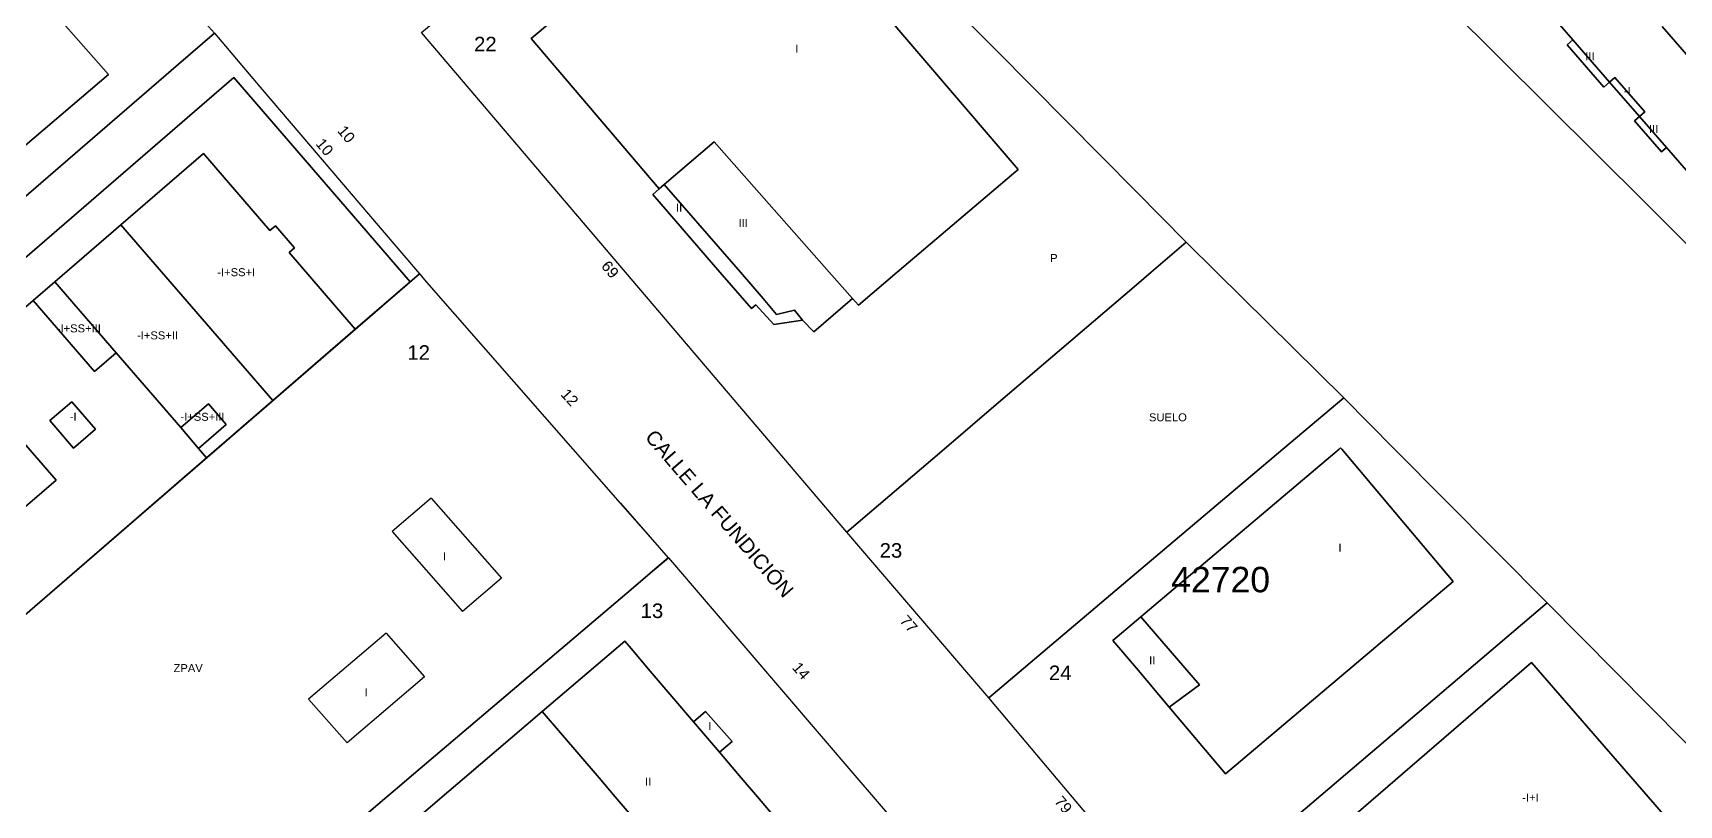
# Model space of a CAD drawing. Header units: millimetres. Extents: x 2440 to 3220, y 1839 to 2413.
# Drawn here: x 2876.5 to 3102.8, y 2022.8 to 2129 of the extents above; entities that cross this region are included whole.
import ezdxf
from ezdxf.enums import TextEntityAlignment as Align

# ---------------------------------------------------------------- set-up
doc = ezdxf.new("R2010")
doc.units = ezdxf.units.MM
for name, color, linetype in [('140200', 6, 'Continuous'), ('145101', 6, 'Continuous'), ('145201', 1, 'Continuous'), ('PG-AA', 8, 'Continuous'), ('PG-LI', 4, 'Continuous'), ('PG-LP', 6, 'Continuous'), ('TXT_CALLE', 7, 'Continuous'), ('TXT_NUM_POLICIA', 7, 'Continuous')]:
    doc.layers.add(name, color=color, linetype=linetype)
doc.styles.add('Arial', font='Arial Regular.ttf')
doc.styles.get("Standard").update_dxf_attribs({"font": 'ARIAL.TTF'})

msp = doc.modelspace()

# ---------------------------------------------------------------- linework, layer by layer
at = {"layer": '140200'}
for points in [[(3149.51, 2212.77), (3170.78, 2186.17), (3177.25, 2178.79), (3212.66, 2138.5), (3213.66, 2137.19), (3214.44, 2135.64), (3214.91, 2133.89), (3215.04, 2132.06), (3214.78, 2130.23), (3214.17, 2128.53), (3213.28, 2127.04), (3212.19, 2125.82), (3141.73, 2062.29), (3124.09, 2079.85), (3111.51, 2092.37), (3098.24, 2105.59), (3057.79, 2145.85), (3103.81, 2179.44), (3112.32, 2185.63), (3149.51, 2212.77), (3149.51, 2212.77)], [(2929.94, 2129.06), (2942.07, 2139.32), (2955.91, 2151.03), (2971.63, 2164.33), (2996.38, 2139.32), (3008.94, 2126.63), (3028.21, 2107.15), (3035.07, 2100.22), (3030.26, 2096.11), (3028.21, 2094.36), (3008.94, 2077.88), (3001.79, 2071.77), (2988.4, 2060.32), (2978.66, 2071.77), (2957.96, 2096.11), (2929.94, 2129.06), (2929.94, 2129.06)], [(2787.42, 2090.46), (2835.43, 2131.33), (2836.37, 2132.13), (2840.26, 2135.44), (2852.97, 2146.26), (2856.39, 2149.17), (2866.42, 2157.71), (2871.81, 2162.3), (2883.48, 2149.17), (2886.07, 2146.26), (2895.69, 2135.44), (2901.45, 2128.97), (2896.52, 2124.71), (2870.46, 2102.19), (2866.42, 2098.7), (2836.37, 2072.73), (2835.25, 2071.77), (2817.51, 2056.44), (2806.59, 2068.78), (2803.95, 2071.77), (2801.91, 2074.07), (2787.42, 2090.46), (2787.42, 2090.46)], [(2846.89, 2024.3), (2840.81, 2030.95), (2836.37, 2035.82), (2817.51, 2056.44), (2835.25, 2071.77), (2836.37, 2072.73), (2866.42, 2098.7), (2870.46, 2102.19), (2896.52, 2124.71), (2901.45, 2128.97), (2907.76, 2121.56), (2924.26, 2102.19), (2929.63, 2095.87), (2846.89, 2024.3), (2846.89, 2024.3)], [(2988.4, 2060.32), (3001.79, 2071.77), (3008.94, 2077.88), (3028.21, 2094.36), (3030.26, 2096.11), (3035.07, 2100.22), (3039.23, 2096.11), (3056.71, 2078.84), (3048.35, 2071.77), (3028.21, 2054.73), (3007.91, 2037.56), (2988.4, 2060.32), (2988.4, 2060.32)], [(2930.61, 2094.73), (2950.74, 2071.77), (2957.26, 2064.34), (2961.37, 2059.65), (2963.86, 2056.81), (2961.37, 2054.69), (2958.74, 2052.46), (2928.23, 2026.54), (2926.91, 2025.41), (2925.17, 2023.93), (2918.33, 2018.13), (2907.75, 2009.14), (2879.73, 1985.34), (2872.39, 1994.07), (2852.16, 2018.13), (2847.9, 2023.19), (2847.23, 2023.93), (2846.89, 2024.3), (2929.63, 2095.87), (2930.61, 2094.73), (2930.61, 2094.73)], [(3007.91, 2037.56), (3028.21, 2054.73), (3048.35, 2071.77), (3056.71, 2078.84), (3063.71, 2071.77), (3084.68, 2050.61), (3033.55, 2007.08), (3028.21, 2013.44), (3007.91, 2037.56), (3007.91, 2037.56)], [(2918.33, 2018.13), (2925.17, 2023.93), (2926.91, 2025.41), (2928.23, 2026.54), (2958.74, 2052.46), (2961.37, 2054.69), (2963.86, 2056.81), (2989.77, 2026.54), (2992.01, 2023.93), (2994.77, 2020.71)], [(3033.55, 2007.08), (3084.68, 2050.61), (3108.16, 2026.91), (3112.56, 2022.47), (3112.73, 2022.3), (3112.56, 2022.15), (3108.16, 2018.38), (3059.67, 1976.86), (3033.55, 2007.08), (3033.55, 2007.08)]]:
    msp.add_lwpolyline(points, dxfattribs=at)
at = {"layer": 'PG-LI'}
for p, q in [((2931.26, 2065.02, 607.89), (2925.88, 2060.44, 607.89)), ((2931.26, 2065.02, 607.89), (2940.93, 2054, 607.89)), ((2925.88, 2060.44, 607.89), (2935.55, 2049.43, 607.89)), ((2940.93, 2054, 607.89), (2935.55, 2049.43, 607.89)), ((2925.07, 2046.43), (2914.4, 2037.36)), ((2925.07, 2046.43), (2930.35, 2040.42)), ((2930.35, 2040.42), (2919.68, 2031.35)), ((2914.4, 2037.36), (2919.68, 2031.35))]:
    msp.add_line(p, q, dxfattribs=at)
for points in [[(3149.51, 2212.77), (3170.78, 2186.17), (3177.25, 2178.79), (3212.66, 2138.5), (3213.66, 2137.19), (3214.44, 2135.64), (3214.91, 2133.89), (3215.04, 2132.06), (3214.78, 2130.23), (3214.17, 2128.53), (3213.28, 2127.04), (3212.19, 2125.82), (3141.73, 2062.29), (3124.09, 2079.85), (3111.51, 2092.37), (3098.24, 2105.59), (3057.79, 2145.85), (3103.81, 2179.44), (3112.32, 2185.63), (3149.51, 2212.77), (3149.51, 2212.77)], [(2988.4, 2060.32), (2978.66, 2071.77), (2957.96, 2096.11), (2929.94, 2129.06), (2942.07, 2139.32), (2955.91, 2151.03), (2971.63, 2164.33), (2996.38, 2139.32), (3008.94, 2126.63), (3028.21, 2107.15), (3035.07, 2100.22), (3030.26, 2096.11), (3028.21, 2094.36), (3008.94, 2077.88), (3001.79, 2071.77), (2988.4, 2060.32), (2988.4, 2060.32)], [(2801.91, 2074.07), (2787.42, 2090.46), (2835.43, 2131.33), (2836.37, 2132.13), (2840.26, 2135.44), (2852.97, 2146.26), (2856.39, 2149.17), (2866.42, 2157.71), (2871.81, 2162.3), (2883.48, 2149.17), (2886.07, 2146.26), (2895.69, 2135.44), (2901.45, 2128.97), (2896.52, 2124.71), (2870.46, 2102.19), (2866.42, 2098.7), (2836.37, 2072.73), (2835.25, 2071.77), (2817.51, 2056.44), (2806.59, 2068.78), (2803.95, 2071.77), (2801.91, 2074.07), (2801.91, 2074.07)], [(2962.58, 2107.55), (2945.02, 2128.27), (2958.17, 2139.32), (2975.03, 2153.49), (2987.12, 2139.32), (3008.94, 2113.76), (3011.96, 2110.22), (3008.94, 2107.66), (2995.33, 2096.11), (2989.99, 2091.58), (2989.17, 2092.5), (2985.99, 2096.11), (2970.18, 2114.04), (2963.29, 2108.16), (2962.58, 2107.55), (2962.58, 2107.55)], [(2989.17, 2092.5), (2989.99, 2091.58), (2995.33, 2096.11), (3008.94, 2107.66), (3011.96, 2110.22), (3008.94, 2113.76), (2987.12, 2139.32), (2975.03, 2153.49), (2958.17, 2139.32), (2945.02, 2128.27), (2962.58, 2107.55), (2961.71, 2106.81), (2970.95, 2096.11), (2975.29, 2091.09), (2975.88, 2091.63), (2978.37, 2088.92), (2982.28, 2089.48), (2983.84, 2087.88), (2989.17, 2092.5), (2989.17, 2092.5)], [(2826.39, 2071.77), (2824.17, 2069.88), (2822.53, 2071.77), (2802.17, 2095.44), (2836.37, 2124.72), (2848.89, 2135.44), (2861.52, 2146.26), (2864.49, 2148.8), (2866.42, 2146.6), (2866.72, 2146.26), (2876.21, 2135.44), (2886.88, 2123.28), (2866.42, 2105.86), (2836.37, 2080.27), (2826.39, 2071.77), (2826.39, 2071.77)], [(2826.39, 2071.77), (2836.37, 2080.27), (2866.42, 2105.86), (2886.88, 2123.28), (2876.21, 2135.44), (2866.72, 2146.26), (2866.42, 2146.6), (2864.49, 2148.8), (2861.52, 2146.26), (2848.89, 2135.44), (2836.37, 2124.72), (2802.17, 2095.44), (2822.53, 2071.77), (2824.17, 2069.88), (2826.39, 2071.77), (2826.39, 2071.77)], [(3083.34, 2133.69), (3088.21, 2128.07), (3087.42, 2127.38), (3092.47, 2121.55), (3093.26, 2122.25), (3097.37, 2117.51), (3096.7, 2116.91), (3100.39, 2112.65), (3101.08, 2113.24), (3103.83, 2110.07)], [(3088.21, 2128.07), (3083.34, 2133.69)], [(3104.5, 2132.18), (3137.33, 2094.34), (3159.19, 2113.32), (3169.03, 2101.97), (3160.89, 2094.93), (3160.34, 2095.55), (3162.86, 2097.74), (3156.54, 2105.04), (3137.02, 2088.12), (3136.67, 2088.5), (3136.05, 2089.23), (3135.91, 2089.1), (3134.43, 2090.81), (3100.51, 2129.91)], [(3100.51, 2129.91), (3134.43, 2090.81)], [(2846.89, 2024.3), (2840.81, 2030.95), (2836.37, 2035.82), (2817.51, 2056.44), (2835.25, 2071.77), (2836.37, 2072.73), (2866.42, 2098.7), (2870.46, 2102.19), (2896.52, 2124.71), (2901.45, 2128.97), (2907.76, 2121.56), (2924.26, 2102.19), (2929.63, 2095.87), (2928.38, 2094.79), (2904.14, 2122.86), (2822.61, 2052.41), (2846.89, 2024.3), (2846.89, 2024.3)], [(3093.26, 2122.25), (3092.47, 2121.55), (3087.42, 2127.38), (3088.21, 2128.07), (3093.26, 2122.25), (3093.26, 2122.25)], [(3103.83, 2110.07), (3101.08, 2113.24), (3097.37, 2117.51), (3098.11, 2118.14), (3094, 2122.87), (3093.26, 2122.25), (3088.21, 2128.07), (3088.21, 2128.07)], [(2846.89, 2024.3), (2822.61, 2052.41), (2904.14, 2122.86), (2928.38, 2094.79), (2920.82, 2088.25), (2911.71, 2098.81), (2912.46, 2099.46), (2909.85, 2102.49), (2909.09, 2101.82), (2899.94, 2112.43), (2888.59, 2102.62), (2879.49, 2094.77), (2876.54, 2092.21), (2841.67, 2062.08), (2839.41, 2060.12), (2843.97, 2054.82), (2860.32, 2035.91), (2846.89, 2024.3), (2846.89, 2024.3)], [(3097.37, 2117.51), (3093.26, 2122.25), (3094, 2122.87), (3098.11, 2118.14), (3097.37, 2117.51), (3097.37, 2117.51)], [(3101.08, 2113.24), (3100.39, 2112.65), (3096.7, 2116.91), (3097.37, 2117.51), (3101.08, 2113.24), (3101.08, 2113.24)], [(2982.28, 2089.48), (2981.19, 2090.88), (2978.75, 2090.28), (2976.91, 2092.49), (2973.76, 2096.11), (2963.29, 2108.16), (2970.18, 2114.04), (2985.99, 2096.11), (2989.17, 2092.5), (2983.84, 2087.88), (2982.28, 2089.48), (2982.28, 2089.48)], [(2909.49, 2078.45), (2888.59, 2102.62), (2899.94, 2112.43), (2909.09, 2101.82), (2909.85, 2102.49), (2912.46, 2099.46), (2911.71, 2098.81), (2920.82, 2088.25), (2909.49, 2078.45), (2909.49, 2078.45)], [(2982.28, 2089.48), (2978.37, 2088.92), (2975.88, 2091.63), (2975.29, 2091.09), (2970.95, 2096.11), (2961.71, 2106.81), (2962.58, 2107.55), (2963.29, 2108.16), (2973.76, 2096.11), (2976.91, 2092.49), (2978.75, 2090.28), (2981.19, 2090.88), (2982.28, 2089.48), (2982.28, 2089.48)], [(2887.93, 2085), (2879.49, 2094.77), (2888.59, 2102.62), (2909.49, 2078.45), (2900.38, 2070.57), (2899.27, 2071.87), (2903.07, 2075.15), (2900.62, 2077.99), (2896.82, 2074.72), (2887.93, 2085), (2887.93, 2085)], [(3007.91, 2037.56), (2988.4, 2060.32), (3001.79, 2071.77), (3008.94, 2077.88), (3028.21, 2094.36), (3030.26, 2096.11), (3035.07, 2100.22), (3039.23, 2096.11), (3056.71, 2078.84), (3048.35, 2071.77), (3028.21, 2054.73), (3007.91, 2037.56), (3007.91, 2037.56)], [(2930.61, 2094.73), (2950.74, 2071.77), (2957.26, 2064.34), (2961.37, 2059.65), (2963.86, 2056.81), (2961.37, 2054.69), (2958.74, 2052.46), (2928.23, 2026.54), (2926.91, 2025.41), (2925.17, 2023.93), (2918.33, 2018.13), (2907.75, 2009.14), (2879.73, 1985.34), (2872.39, 1994.07), (2852.16, 2018.13), (2847.9, 2023.19), (2847.23, 2023.93), (2846.89, 2024.3), (2929.63, 2095.87), (2930.61, 2094.73), (2930.61, 2094.73)], [(2887.93, 2085), (2884.98, 2082.45), (2876.54, 2092.21), (2879.49, 2094.77), (2887.93, 2085), (2887.93, 2085)], [(2843.97, 2054.82), (2846.25, 2056.78), (2841.67, 2062.08), (2876.54, 2092.21), (2884.98, 2082.45), (2887.93, 2085), (2896.82, 2074.72), (2899.27, 2071.87), (2900.38, 2070.57), (2860.32, 2035.91), (2843.97, 2054.82), (2843.97, 2054.82)], [(2878.83, 2075.68), (2882.09, 2071.9), (2885.12, 2074.51), (2881.85, 2078.29), (2878.83, 2075.68), (2878.83, 2075.68)], [(2878.83, 2075.68), (2881.85, 2078.29), (2885.12, 2074.51), (2882.09, 2071.9), (2878.83, 2075.68), (2878.83, 2075.68)], [(2899.27, 2071.87), (2896.82, 2074.72), (2900.62, 2077.99), (2903.07, 2075.15), (2899.27, 2071.87), (2899.27, 2071.87)], [(3033.55, 2007.08), (3028.21, 2013.44), (3007.91, 2037.56), (3028.21, 2054.73), (3048.35, 2071.77), (3056.71, 2078.84), (3063.71, 2071.77), (3084.68, 2050.61), (3033.55, 2007.08), (3033.55, 2007.08)], [(2873.13, 2075.07), (2867.24, 2069.97), (2873.77, 2062.4), (2879.68, 2067.5), (2873.13, 2075.07), (2873.13, 2075.07)], [(2873.13, 2075.07), (2879.68, 2067.5), (2873.77, 2062.4), (2867.24, 2069.97), (2873.13, 2075.07), (2873.13, 2075.07)], [(3028.81, 2048.69), (3028.21, 2048.18), (3024.99, 2045.46), (3028.21, 2041.63), (3032.71, 2036.28), (3040.44, 2027.09), (3071.74, 2053.57), (3056.43, 2071.77), (3056.29, 2071.94), (3056.09, 2071.77), (3028.81, 2048.69), (3028.81, 2048.69)], [(3032.71, 2036.28), (3036.89, 2039.34), (3028.81, 2048.69), (3056.09, 2071.77), (3056.29, 2071.94), (3056.43, 2071.77), (3071.74, 2053.57), (3040.44, 2027.09), (3032.71, 2036.28), (3032.71, 2036.28)], [(2918.33, 2018.13), (2925.17, 2023.93), (2926.91, 2025.41), (2928.23, 2026.54), (2958.74, 2052.46), (2961.37, 2054.69), (2963.86, 2056.81), (2989.77, 2026.54), (2992.01, 2023.93), (2994.77, 2020.71)], [(3059.67, 1976.86), (3033.55, 2007.08), (3084.68, 2050.61), (3108.16, 2026.91), (3112.56, 2022.47), (3112.73, 2022.3), (3112.56, 2022.15), (3108.16, 2018.38), (3059.67, 1976.86), (3059.67, 1976.86)], [(3032.71, 2036.28), (3028.21, 2041.63), (3024.99, 2045.46), (3028.21, 2048.18), (3028.81, 2048.69), (3036.89, 2039.34), (3032.71, 2036.28), (3032.71, 2036.28)], [(2946.53, 2035.66), (2935.83, 2026.54), (2932.77, 2023.93), (2925.97, 2018.13), (2911.82, 2006.07), (2934.39, 1979.82), (2958.73, 2000.5), (2961.37, 2002.73), (2969.07, 2009.28), (2979.49, 2018.13), (2980.39, 2018.9), (2976.11, 2023.93), (2973.89, 2026.54), (2970.89, 2030.06), (2972.63, 2031.53), (2968.95, 2035.67), (2967.33, 2034.24), (2961.37, 2041.24), (2958.74, 2044.33), (2957.89, 2045.33), (2946.53, 2035.66), (2946.53, 2035.66)], [(2969.07, 2009.28), (2961.51, 2018.13), (2961.37, 2018.31), (2958.73, 2021.38), (2956.55, 2023.93), (2954.33, 2026.54), (2946.53, 2035.66), (2957.89, 2045.33), (2958.74, 2044.33), (2961.37, 2041.24), (2967.33, 2034.24), (2970.89, 2030.06), (2973.89, 2026.54), (2976.11, 2023.93), (2980.39, 2018.9), (2979.49, 2018.13), (2969.07, 2009.28), (2969.07, 2009.28)], [(3057.1, 2020.44), (3048.93, 2013.4), (3058.51, 2002.31), (3068.35, 1990.9), (3076.51, 1997.71), (3102.5, 2019.38), (3082.55, 2042.4), (3057.1, 2020.44), (3057.1, 2020.44)], [(3066.65, 2009.26), (3057.1, 2020.44), (3082.55, 2042.4), (3102.5, 2019.38), (3076.51, 1997.71), (3066.65, 2009.26), (3066.65, 2009.26)], [(2969.07, 2009.28), (2961.37, 2002.73), (2958.73, 2000.5), (2934.39, 1979.82), (2911.82, 2006.07), (2925.97, 2018.13), (2932.77, 2023.93), (2935.83, 2026.54), (2946.53, 2035.66), (2954.33, 2026.54), (2956.55, 2023.93), (2958.73, 2021.38), (2961.37, 2018.31), (2961.51, 2018.13), (2969.07, 2009.28), (2969.07, 2009.28)], [(2970.89, 2030.06), (2967.33, 2034.24), (2968.95, 2035.67), (2972.63, 2031.53), (2970.89, 2030.06), (2970.89, 2030.06)]]:
    msp.add_lwpolyline(points, dxfattribs=at)
at = {"layer": 'PG-LP'}
for points in [[(3214.78, 2130.23), (3214.17, 2128.53), (3213.28, 2127.04), (3212.19, 2125.82), (3141.73, 2062.29), (3124.09, 2079.85), (3111.51, 2092.37), (3098.24, 2105.59), (3057.79, 2145.85)], [(2930.6, 2094.73), (2950.73, 2071.77), (2957.25, 2064.34), (2961.36, 2059.65), (2963.85, 2056.81), (2961.36, 2054.69), (2958.73, 2052.46), (2928.23, 2026.54), (2926.9, 2025.41), (2925.16, 2023.93), (2918.33, 2018.13), (2907.75, 2009.14), (2879.73, 1985.34), (2872.39, 1994.07), (2852.16, 2018.13), (2847.9, 2023.19), (2847.22, 2023.93), (2846.89, 2024.3), (2929.63, 2095.87), (2930.6, 2094.73)]]:
    msp.add_lwpolyline(points, dxfattribs=at)

# ---------------------------------------------------------------- texts
at = {"layer": '145101'}
msp.add_text('42720', height=3.5, dxfattribs=at).set_placement((3039.79, 2051.02), align=Align.BOTTOM_CENTER)
at = {"layer": '145201'}
for s, p in [('22', (2938.7, 2125.88)), ('12', (2929.53, 2083.45)), ('23', (2994.46, 2056.23)), ('13', (2961.6, 2047.93)), ('24', (3017.73, 2039.39))]:
    msp.add_text(s, height=2, dxfattribs=at).set_placement(p, align=Align.BOTTOM_CENTER)
at = {"layer": 'PG-AA'}
for s, p in [('I', (2981.52, 2125.98)), ('III', (3090.56, 2124.91)), ('-I', (3095.7, 2120.14)), ('III', (3099.32, 2114.9)), ('II', (2965.34, 2104.11)), ('III', (2974.14, 2101.97)), ('P', (3016.86, 2097.17)), ('-I+SS+I', (2904.45, 2095.22)), ('-I+SS+III', (2882.81, 2087.49)), ('-I+SS+II', (2893.63, 2086.53)), ('-I', (2882.03, 2075.33)), ('-I+SS+III', (2899.81, 2075.33)), ('SUELO', (3032.54, 2075.26)), ('I', (3056.2, 2057.32)), ('II', (3030.38, 2041.81)), ('I', (2969.55, 2032.8)), ('II', (2961.08, 2025.16)), ('-I+I', (3082.38, 2022.96))]:
    msp.add_text(s, height=1.1, dxfattribs=at).set_placement(p, align=Align.BOTTOM_CENTER)
for s, p in [('I', (2933.08, 2057.57)), ('ZPAV', (2897.84, 2042.19)), ('I', (2922.31, 2038.84))]:
    msp.add_text(s, height=1.1, dxfattribs=at).set_placement(p, align=Align.TOP_CENTER)
at = {"layer": 'TXT_CALLE', "style": 'Arial'}
msp.add_text('CALLE LA FUNDICIÓN', height=2, rotation=310.85, dxfattribs=at).set_placement((2960.54, 2073.34, 590.83))
at = {"layer": 'TXT_NUM_POLICIA', "style": 'Arial'}
for s, rotation, p in [('10', 310, (2918.67, 2114.32)), ('10', 310.42, (2915.69, 2112.55)), ('69', 310, (2954.94, 2095.71)), ('12', 312, (2949.4, 2078.07)), ('77', 311, (2996.01, 2046.92)), ('14', 311, (2981.21, 2040.48)), ('79', 310, (3017.25, 2022.08))]:
    msp.add_text(s, height=1.5, rotation=rotation, dxfattribs=at).set_placement(p, align=Align.BOTTOM_CENTER)

doc.saveas('drawing.dxf')
